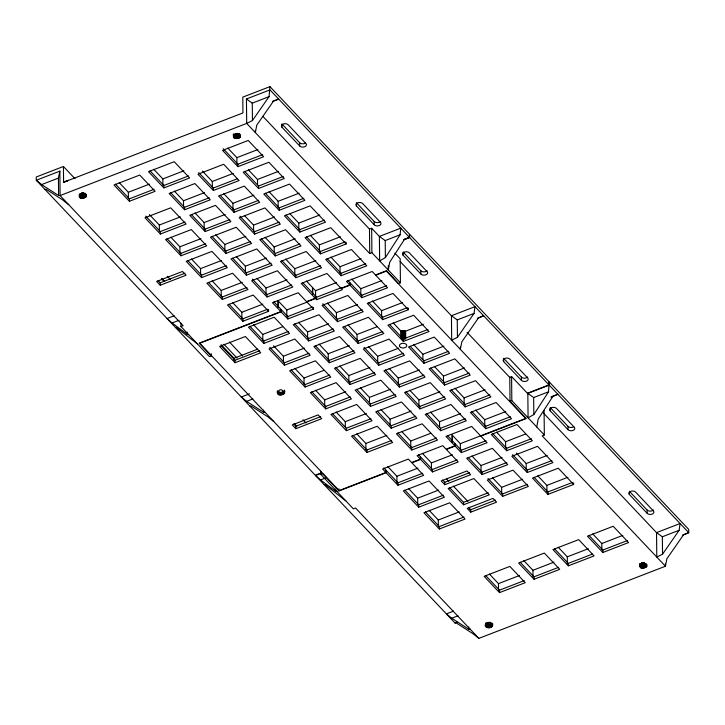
<?xml version="1.0" encoding="UTF-8"?>
<svg xmlns="http://www.w3.org/2000/svg" width="725" height="725" viewBox="0 0 725 725"><rect width="100%" height="100%" fill="white"/><g stroke="black" fill="none" stroke-linecap="round" stroke-linejoin="round"><path stroke-width="1.09" d="M385.383 257.611L385.211 240.573L379.383 236.422L379.637 260.855L385.383 257.611L400.109 234.809L400.762 228.157L379.383 236.422L371.653 228.257L369.478 229.091L262.885 116.381M682.606 535.059L688.75 532.685L549.206 385.129L527.827 393.394L528.081 417.827L533.836 414.573L548.553 391.781L549.169 381.867L688.714 529.422L688.75 532.685L683.476 534.86L666.873 558.776L665.45 566.225L478.853 638.381L473.017 633.732L456.052 622.802L455.046 623.047L315.502 475.491L321.61 473.135M180.924 323.187L180.96 326.522L183.135 325.679L60.093 195.578L59.84 171.145L36.286 180.253L41.624 184.585L58.598 195.505L60.093 195.578L246.699 123.422L252.445 120.549L269.057 96.642L269.954 86.619L242.784 97.132L242.947 112.928L63.592 182.283L63.428 166.487L36.25 176.991L36.286 180.253L175.722 327.691L176.438 327.555L197.354 343.858M457.439 337.315L457.257 319.897L451.43 315.756L451.693 340.188L457.439 337.315L474.05 313.408L474.984 306.648L451.43 315.756L400.1 261.471M662.541 554.19L662.351 536.772L656.533 532.621L656.787 557.054L662.541 554.19L679.144 530.283L680.086 523.513L656.533 532.621L543.46 413.06M536.754 426.989L538.168 419.159L552.894 396.358L557.878 394.291L551.77 396.657M58.598 195.505L58.417 178.096L59.84 171.145M492.565 625.512C492.139 622.077 485.297 622.204 485.243 625.748C486.747 629.363 494.242 627.886 492.547 623.355M86.302 196.448C80.502 185.962 74.72 204.16 86.302 196.448L86.275 194.282M646.809 566.288C641.036 555.803 635.218 574.01 646.809 566.288L646.791 564.132M284.581 393.095C278.808 382.61 272.972 400.816 284.581 393.095L284.553 390.657C283.239 392.905 279.632 392.977 277.802 391.328L277.829 393.775M240.374 137.206C237.592 126.322 226.626 143.115 240.374 137.206L240.356 135.049M63.709 182.283L68.503 180.308L63.383 182.283M347.755 280.385L349.749 282.487L349.776 284.934L340.995 288.323L326.948 273.47L301.219 283.421L315.275 298.274L306.575 301.645L298.165 292.755L272.446 302.706L280.838 311.578L199.167 343.161L211.283 355.975L209.471 356.673L180.96 326.522M349.776 284.934L346.459 281.427L372.188 271.476L375.496 274.983L386.498 270.724L398.614 283.538L400.427 282.841L371.907 252.681L369.732 253.523L246.699 123.422L246.437 98.99L269.99 89.882L409.435 237.329L404.441 239.395L389.724 262.187L388.31 270.026L388.265 265.64M41.624 184.585L58.417 178.096M246.437 98.99L252.264 103.14L269.057 96.642M272.518 101.418L278.663 99.044L273.388 101.228L256.777 125.135L255.363 132.584L255.336 130.364M119.244 182.646L128.343 192.27L149.359 184.141M153.745 169.306L162.853 178.93L183.869 170.801M115.52 184.186L129.367 198.822L154.062 189.279M150.021 170.837L163.868 185.482L188.563 175.93M227.768 148.036L236.876 157.66L257.892 149.531M129.394 201.269L155.114 191.318L139.735 175.051L114.006 185.002L129.394 201.269L129.367 198.822M163.895 187.929L189.624 177.978L174.236 161.711L148.507 171.662L163.895 187.929L163.868 185.482M223.282 148.761L237.891 164.212L262.595 154.661M237.918 166.659L263.646 156.709L248.258 140.442L222.539 150.383L237.918 166.659L237.891 164.212M202.438 171.073L212.298 181.495L233.314 173.375M198.704 172.595L213.322 188.056L236.984 178.903M174.399 191.137L183.498 200.762L204.513 192.642M213.34 190.494L239.069 180.552L223.681 164.276L197.961 174.227L213.34 190.494L213.322 188.056M170.674 192.678L184.522 207.314L209.217 197.771M248.403 169.849L257.502 179.474L278.518 171.345M184.549 209.761L210.268 199.81L194.889 183.543L169.161 193.493L184.549 209.761L184.522 207.314M244.678 171.39L258.526 186.026L283.221 176.483M149.468 214.609L159.328 225.031L180.344 216.911M258.553 188.473L284.282 178.522L268.893 162.255L243.165 172.206L258.553 188.473L258.526 186.026M223.826 193.693L232.924 203.317L253.94 195.188M145.734 216.132L160.352 231.583L185.047 222.04M160.37 234.03L186.098 224.079L170.71 207.812L144.991 217.763L160.37 234.03L160.352 231.583M220.101 195.224L233.948 209.869L258.644 200.317M195.016 212.951L204.124 222.575L225.14 214.446M233.976 212.307L259.704 202.366L244.316 186.098L218.587 196.04L233.976 212.307L233.948 209.869M191.3 214.482L205.139 229.127L229.843 219.575M269.038 191.672L278.137 201.296L299.153 193.167M205.166 231.565L230.894 221.623L215.506 205.356L189.787 215.298L205.166 231.565L205.139 229.127M265.314 193.203L279.161 207.848L303.857 198.297M170.801 237.166L179.9 246.79L200.916 238.661M279.188 210.286L304.908 200.345L289.529 184.078L263.8 194.019L279.188 210.286L279.161 207.848M244.452 215.497L253.551 225.122L274.567 216.993M167.076 238.706L180.924 253.342L205.619 243.799M180.951 255.789L206.679 245.838L191.291 229.571L165.563 239.522L180.951 255.789L180.924 253.342M239.957 216.222L254.575 231.674L279.27 222.122M215.715 234.828L224.813 244.452L245.829 236.323M254.602 234.121L280.321 224.17L264.942 207.903L239.214 217.853L254.602 234.121L254.575 231.674M211.99 236.368L225.837 251.004L250.533 241.461M289.656 213.476L298.763 223.101L319.77 214.972M225.865 253.451L251.584 243.5L236.205 227.233L210.477 237.184L225.865 253.451L225.837 251.004M158.032 280.53L160.18 282.795L184.993 273.198M285.931 215.008L299.778 229.653L324.474 220.101M191.445 258.988L200.544 268.612L221.56 260.493M160.207 285.233L186.053 275.246L182.483 271.467L156.627 281.463L160.207 285.233L160.18 282.795M299.806 232.091L325.534 222.149L310.146 205.882L284.417 215.823L299.806 232.091L299.778 229.653M265.069 237.302L274.168 246.926L295.184 238.797M187.721 260.529L201.568 275.174L226.263 265.622M201.586 277.612L227.315 267.661L211.927 251.394L186.207 261.344L201.586 277.612L201.568 275.174M261.344 238.842L275.192 253.478L299.887 243.926M236.268 256.568L245.376 266.193L266.383 258.064M275.219 255.925L300.947 245.974L285.559 229.707L259.831 239.658L275.219 255.925L275.192 253.478M232.544 258.1L246.391 272.745L271.087 263.193M310.273 235.272L319.372 244.896L340.388 236.767M246.418 275.183L272.147 265.241L256.759 248.974L231.03 258.916L246.418 275.183L246.391 272.745M306.548 236.803L320.396 251.448L345.091 241.896M212.099 280.838L221.198 290.453L242.213 282.333M346.142 243.944L330.754 227.677L305.035 237.619L320.414 253.886L346.142 243.944L346.124 242.313M285.686 259.106L294.785 268.721L315.801 260.601M208.374 282.369L222.222 297.014L246.917 287.462M174.181 315.774L167.049 318.529L172.106 322.969L187.186 334.243L188.69 334.696M222.249 299.452L247.968 289.511L232.589 273.234L206.861 283.185L222.249 299.452L222.222 297.014M172.106 322.969L179.057 320.287M385.211 240.573L400.109 234.809M281.962 260.638L295.809 275.282L320.504 265.731M256.886 278.364L265.984 287.988L287 279.859M295.836 277.72L321.565 267.779L306.177 251.502L280.448 261.453L295.836 277.72L295.809 275.282M404.342 239.295L409.435 237.329L409.398 234.075L269.954 86.619M403.508 239.939L409.652 237.564L548.988 384.893L527.483 393.213M252.391 279.089L267.008 294.54L291.704 284.988M330.917 257.103L340.016 266.728L361.032 258.598M267.036 296.987L292.755 287.037L277.376 270.769L251.648 280.711L267.036 296.987L267.008 294.54M327.192 258.635L341.04 273.28L365.735 263.728M232.725 302.642L241.824 312.267L262.84 304.138M341.067 275.718L366.787 265.776L351.407 249.509L325.679 259.45L341.067 275.718L341.04 273.28M267.543 309.267L242.839 318.819L229 304.174M312.747 293.951L312.683 287.653L315.556 290.689L336.572 282.56M268.594 311.315L253.206 295.048L227.487 304.989L242.866 321.266L268.594 311.315L268.576 309.684M452.355 441.498L452.291 435.199L460.312 443.673L525.688 418.434L386.353 271.105L375.722 275.219L387.567 287.743L361.838 297.694L349.994 285.161L341.212 288.559L342.327 289.737L316.608 299.688L315.484 298.501L315.466 296.063L316.58 297.241L341.276 287.689M313.535 307.4L313.553 309.022L287.825 318.973L281.055 311.813L199.756 343.251L339.092 490.589L385.89 472.492L385.863 470.045L383.897 467.96M315.484 298.501L306.784 301.872L313.553 309.022M278.318 307.264L278.255 300.966L286.783 309.974L307.799 301.845M281.055 311.813L281.037 309.376L287.798 316.526L312.502 306.983M351.725 279.107L360.796 288.695L381.812 280.566M349.994 285.161L349.967 282.723L361.82 295.247L386.516 285.704M253.632 324.764L262.767 334.424L282.732 326.703M327.319 303.05L336.418 312.674L357.434 304.545M249.944 326.332L263.791 340.977L288.487 331.425M263.809 343.423L289.538 333.473L274.159 317.206L248.43 327.147L263.809 343.423L263.791 340.977M221.134 344.656L234.03 358.286L257.756 349.115M322.824 303.775L337.442 319.227L362.138 309.675M298.473 322.326L307.581 331.95L328.597 323.83M221.152 345.635L235 360.28L259.695 350.728M337.469 321.673L363.189 311.723L347.81 295.456L322.081 305.397L337.469 321.673L337.442 319.227M235.027 362.727L260.755 352.776L245.367 336.509L219.639 346.45L235.027 362.727L235 360.28M294.749 323.867L308.596 338.512L333.301 328.96M372.505 301.038L381.604 310.663L402.62 302.533M308.623 340.949L334.352 331.008L318.964 314.732L293.235 324.682L308.623 340.949L308.596 338.512M368.78 302.57L382.628 317.215L407.323 307.663M273.542 345.816L283.403 356.238L304.418 348.109M408.383 309.711L392.995 293.444L367.267 303.385L382.655 319.653L408.383 309.711L408.365 308.08M347.946 324.863L357.044 334.488L377.009 326.767M269.809 347.338L284.417 362.79L309.122 353.247M284.445 365.237L310.173 355.286L294.785 339.019L269.057 348.97L284.445 365.237L284.417 362.79M344.221 326.395L358.068 341.04L382.764 331.488M319.1 344.139L328.208 353.764L349.223 345.635M358.096 343.487L383.824 333.536L368.436 317.269L342.708 327.211L358.096 343.487L358.068 341.04M315.384 345.68L329.222 360.316L353.927 350.773M393.195 322.915L400.834 330.99L405.619 331.162L423.337 324.311M329.25 362.763L354.978 352.812L339.59 336.545L313.871 346.496L329.25 362.763L329.222 360.316M249.472 393.847L241.28 397.01L246.618 401.351L263.592 412.271L265.087 412.335M389.407 324.383L403.254 339.028L427.949 329.476M294.903 368.409L304.011 378.033L323.975 370.312M246.618 401.351L252.916 398.913M457.257 319.897L474.05 313.408M403.281 341.466L429.01 331.524L413.622 315.248L387.893 325.199L403.281 341.466L403.254 339.028M280.756 392.769L284.898 391.174M368.563 346.659L377.662 356.283L398.678 348.154M291.178 369.94L305.026 384.585L329.73 375.033M477.512 318.184L483.657 315.81L478.382 317.994L461.78 341.901L460.357 349.35L460.339 347.13M305.053 387.032L330.781 377.082L315.393 360.814L289.674 370.756L305.053 387.032L305.026 384.585M364.068 347.384L378.686 362.835L403.381 353.283M339.726 365.953L348.834 375.577L369.841 367.448M378.713 365.282L404.432 355.332L389.053 339.064L363.325 349.006L378.713 365.282L378.686 362.835M336.001 367.484L349.849 382.129L374.544 372.577M413.558 344.447L422.856 354.28L443.872 346.151M349.876 384.567L375.604 374.626L360.216 358.358L334.488 368.3L349.876 384.567L349.849 382.129M410.033 346.188L423.88 360.833L448.576 351.281M315.574 390.258L324.673 399.883L345.689 391.754M423.907 363.279L449.627 353.329L434.248 337.062L408.519 347.003L423.907 363.279L423.88 360.833M389.171 368.454L398.279 378.078L419.295 369.949M311.85 391.799L325.697 406.435L350.392 396.892M325.724 408.882L351.444 398.931L336.065 382.664L310.336 392.615L325.724 408.882L325.697 406.435M385.446 369.995L399.294 384.631L423.998 375.079M360.361 387.766L369.46 397.391L390.476 389.262M293.688 423.962L295.836 426.228L320.649 416.63M399.321 387.077L425.049 377.127L409.661 360.86L383.933 370.81L399.321 387.077L399.294 384.631M295.854 428.674L321.71 418.678L318.139 414.899L292.284 424.895L295.854 428.674L295.836 426.228M356.637 389.307L370.484 403.952L395.179 394.4M434.366 366.451L443.473 376.076L464.489 367.947M370.511 406.39L396.24 396.439L380.852 380.172L355.123 390.123L370.511 406.39L370.484 403.952M430.641 367.983L444.488 382.628L469.184 373.076M336.173 412.045L345.281 421.669L366.297 413.549M444.516 385.075L470.244 375.124L454.856 358.857L429.127 368.798L444.516 385.075L444.488 382.628M409.788 390.249L418.887 399.874L439.903 391.745M332.458 413.585L346.296 428.23L371.001 418.678M346.323 430.668L372.052 420.727L356.664 404.45L330.944 414.401L346.323 430.668L346.296 428.23M406.063 391.781L419.911 406.426L444.606 396.874M380.987 409.58L390.086 419.204L411.102 411.075M419.929 408.873L445.657 398.922L430.269 382.655L404.55 392.597L419.929 408.873L419.911 406.426M527.836 393.72L511.578 376.538L509.766 377.236L510.019 401.342L526.278 418.524L480.82 436.106L487.082 442.721L461.308 452.618M377.263 411.111L391.11 425.756L415.806 416.204M455.001 388.265L464.1 397.889L485.116 389.76M391.138 428.203L416.857 418.252L401.478 401.985L375.749 411.927L391.138 428.203L391.11 425.756M451.276 389.805L465.124 404.441L489.819 394.898M356.782 433.831L365.88 443.455L386.896 435.326M465.151 406.888L490.879 396.938L475.491 380.67L449.763 390.621L465.151 406.888L465.124 404.441M430.442 412.09L439.54 421.714L460.556 413.585M353.057 435.362L366.895 450.007L391.6 440.456M366.923 452.454L392.651 442.504L377.263 426.237L351.543 436.187L366.923 452.454L366.895 450.007M321.42 472.89L315.284 475.265L175.948 327.927M320.849 471.187L320.885 474.476L322.688 473.778L338.947 490.961L386.108 472.727L397.962 485.252L423.681 475.301L411.836 462.777L420.609 459.387L432.462 471.912L458.191 461.961L446.337 449.437L455.092 446.047L461.354 452.672L461.327 450.225L455.064 443.609L455.092 446.047M510.019 401.342L511.832 400.644L544.339 435.009L542.164 435.852L665.45 566.225L665.432 564.005M426.717 413.622L440.564 428.267L465.26 418.715M401.623 431.402L410.731 441.027L430.695 433.305M440.592 430.713L466.311 420.763L450.932 404.496L425.203 414.446L440.592 430.713L440.564 428.267M315.502 475.491L320.55 479.941L325.516 478.02M527.827 393.394L533.654 397.545L548.553 391.781M397.907 432.943L411.746 447.579L436.45 438.036M475.627 410.069L484.726 419.693L505.742 411.573M411.773 450.026L437.501 440.075L422.113 423.808L396.394 433.758L411.773 450.026L411.746 447.579M550.9 397.128L552.894 396.358M471.903 411.61L485.75 426.255L510.445 416.703M485.768 428.692L511.497 418.751L496.118 402.484L470.389 412.425L485.768 428.692L485.75 426.255M418.379 454.602L420.364 456.705L420.391 459.152L411.619 462.541L408.329 459.07L382.601 469.012L385.89 472.492M447.425 435.526L454.847 443.383L454.874 445.821L446.12 449.201L442.803 445.694L417.074 455.644L420.391 459.152M461.327 450.225L486.031 440.682M387.839 466.664L396.91 476.252L417.926 468.132M422.349 453.324L431.411 462.913L452.427 454.783M386.108 472.727L386.09 470.28L397.934 482.805L422.63 473.262M420.609 459.387L420.591 456.94L432.435 469.465L457.131 459.922M496.589 432.182L505.606 441.724L525.571 434.003M492.782 433.632L506.63 448.277L531.325 438.725M506.657 450.723L532.386 440.773L516.998 424.506L491.269 434.447L506.657 450.723L506.63 448.277M471.903 455.934L481.001 465.55L502.017 457.43M442.622 479.995L444.76 482.261L469.564 472.673M444.788 484.708L470.625 474.721L467.054 470.942L441.217 480.929L444.788 484.708L444.76 482.261M468.178 457.466L482.025 472.111L506.721 462.559M408.556 488.568L417.663 498.193L438.679 490.064M482.043 474.549L507.772 464.607L492.384 448.331L466.664 458.282L482.043 474.549L482.025 472.111M404.831 490.109L418.678 504.745L443.374 495.202M516.327 453.116L526.187 463.538L547.212 455.409M418.706 507.192L444.434 497.241L429.046 480.974L403.317 490.925L418.706 507.192L418.678 504.745M512.593 454.638L527.202 470.09L551.906 460.547M527.229 472.537L552.957 462.586L537.569 446.319L511.85 456.27L527.229 472.537L527.202 470.09M492.52 477.739L501.618 487.363L522.634 479.234M449.663 487.689L463.511 502.334L488.215 492.782M463.538 504.772L489.266 494.831L473.878 478.554L448.15 488.505L463.538 504.772L463.511 502.334M488.025 478.455L502.642 493.915L527.338 484.363M429.182 510.382L438.281 520.006L459.297 511.886M502.67 496.353L528.398 486.412L513.01 470.144L487.282 480.086L502.67 496.353L502.642 493.915M468.577 507.446L470.715 509.711L495.519 500.123M470.743 512.158L496.58 502.162L493.009 498.383L467.172 508.379L470.743 512.158L470.715 509.711M425.457 511.923L439.305 526.567L464 517.016M537.769 475.781L546.868 485.406L567.883 477.277M439.323 529.005L465.051 519.064L449.663 502.787L423.944 512.738L439.323 529.005L439.305 526.567M534.044 477.313L547.892 491.958L572.587 482.406M573.647 484.454L558.259 468.187L532.531 478.128L547.919 494.405L573.647 484.454L573.629 482.823M558.205 547.212L567.303 556.836L588.319 548.716M592.706 533.881L601.804 543.496L622.82 535.376M489.366 574.001L498.474 583.625L519.49 575.496M523.858 560.661L532.957 570.285L553.972 562.156M554.48 548.752L568.327 563.397L592.289 554.127M588.981 535.412L602.828 550.058L627.524 540.506M485.641 575.532L499.489 590.177L524.193 580.625M520.133 562.201L533.981 576.837L558.676 567.294M568.355 565.835L594.083 555.894L578.695 539.618L552.967 549.568L568.355 565.835L568.327 563.397M602.856 552.495L628.575 542.554L613.196 526.278L587.467 536.228L602.856 552.495L602.828 550.058M499.516 592.615L525.244 582.673L509.856 566.406L484.128 576.348L499.516 592.615L499.489 590.177M534.008 579.284L559.727 569.333L544.348 553.066L518.62 563.017L534.008 579.284L533.981 576.837M453.542 611.112L446.373 613.885L451.72 618.217L468.685 629.146L470.181 629.209M451.72 618.217L458.01 615.788M662.351 536.772L679.144 530.283M455.046 623.047L457.094 622.258M44.95 189.415L45.956 189.171L62.93 200.091L68.757 204.74M249.944 406.181L250.95 405.928L267.924 416.857L273.751 421.506M324.166 484.662L324.882 484.527L345.798 500.83M320.55 479.941L335.63 491.215L337.134 491.659M420.881 274.041L420.853 270.788L403.091 252.001L403.118 255.263L420.881 274.041A3.634 2.311 -0.6 0 0 425.865 274.811A3.634 2.311 -0.6 0 0 427.116 271.639L409.353 252.853A3.634 2.311 -0.6 0 0 404.369 252.083A3.634 2.311 -0.6 0 0 403.118 255.263M521.429 380.362L521.402 377.109L503.639 358.322L503.667 361.585L521.429 380.362A3.634 2.311 -0.6 0 0 526.413 381.132A3.634 2.311 -0.6 0 0 527.664 377.952L509.902 359.174A3.634 2.311 -0.6 0 0 504.917 358.404A3.634 2.311 -0.6 0 0 503.667 361.585M573.72 426.771A3.634 2.311 -0.6 0 1 568.001 426.382L550.239 407.595L550.266 410.858L568.028 429.644A3.634 2.311 -0.6 0 0 573.013 430.405A3.634 2.311 -0.6 0 0 574.263 427.233L556.501 408.447A3.634 2.311 -0.6 0 0 551.517 407.686A3.634 2.311 -0.6 0 0 550.266 410.858M629.373 491.278L647.135 510.065L647.162 513.318A3.634 2.311 -0.6 0 0 652.147 514.088A3.634 2.311 -0.6 0 0 653.397 510.917L635.635 492.13A3.634 2.311 -0.6 0 0 630.65 491.36A3.634 2.311 -0.6 0 0 629.4 494.541L647.162 513.318M305.397 143.106A3.634 2.311 -0.6 0 1 299.679 142.716L281.916 123.939L281.943 127.201L299.706 145.979A3.634 2.311 -0.6 0 0 304.681 146.749A3.634 2.311 -0.6 0 0 305.932 143.568L288.169 124.791A3.634 2.311 -0.6 0 0 283.194 124.02A3.634 2.311 -0.6 0 0 281.943 127.201M374.236 224.795L374.209 221.533L356.446 202.755L356.473 206.009L374.236 224.795A3.634 2.311 -0.6 0 0 379.22 225.566A3.634 2.311 -0.6 0 0 380.471 222.385L362.708 203.598A3.634 2.311 -0.6 0 0 357.733 202.837A3.634 2.311 -0.6 0 0 356.473 206.009M394.871 253.125L400.173 258.734L400.427 282.841M467.099 332.322L509.883 377.553M480.603 435.87L471.694 426.454L445.966 436.405L454.874 445.821M306.412 281.019L312.448 287.399L312.52 293.915M302.669 282.542L315.248 295.836L315.275 298.274M446.491 478.862L448.793 481.3M453.388 486.158L467.933 501.564M273.941 301.872L280.811 309.14L280.838 311.578M63.428 166.487L75.047 178.767M167.23 276.243L170.33 279.524M229.408 341.992L242.567 355.912M302.941 419.757L306.041 423.028M161.639 278.373L164.747 281.663M223.953 344.266L237.084 358.15M161.865 279.034L164.203 281.499M294.459 423.726L296.77 426.173M478.853 638.381L355.558 508.007L353.383 508.85L320.885 474.476M646.555 564.548L646.582 566.714M646.174 563.86L646.211 567.104M645.694 564.213L645.73 567.457M645.087 563.416L645.132 567.738M644.398 562.546L644.452 567.947M643.691 562.654L643.746 568.056M642.975 562.682L643.039 568.083M642.278 562.618L642.332 568.019M641.607 562.473L641.67 567.874M641.009 563.325L641.054 567.648M640.483 564.095L640.51 567.34M640.03 563.724L640.066 566.959M639.731 564.367L639.749 566.533M639.559 563.923L639.577 566.089M601.804 543.496L601.868 549.795M567.303 556.836L567.385 564.186M548.988 384.893L548.952 381.64L409.616 234.302L409.652 237.564M547.892 491.958L547.919 494.405M546.868 485.406L546.94 491.704M544.085 410.577L544.339 435.009M533.654 397.545L533.836 414.573M532.957 570.285L533.02 576.583M526.187 463.538L526.25 469.836M511.578 376.538L511.832 400.644M505.606 441.724L505.678 448.023M501.618 487.363L501.691 493.662M498.474 583.625L498.546 590.966M492.447 623.79L492.474 625.956M492.212 624.216L492.239 626.382M491.84 623.527L491.876 626.772M491.342 622.793L491.387 627.116M490.743 623.083L490.789 627.406M490.055 622.204L490.109 627.614M489.348 622.322L489.402 627.723M488.641 622.34L488.695 627.75M487.943 622.277L487.998 627.687M487.282 623.219L487.327 627.542M484.726 419.693L484.789 425.992M486.665 622.983L486.711 627.315M486.131 622.684L486.176 627.007M485.696 623.382L485.723 626.627M485.388 624.035L485.406 626.201M481.001 465.55L481.065 471.848M469.51 507.382L469.537 509.476M468.667 626.971L468.685 629.146M464.1 397.889L464.172 404.188M460.312 443.673L460.375 449.971M452.074 434.964L452.146 442.313M443.473 376.076L443.537 382.374M439.54 421.714L439.595 426.962M438.281 520.006L438.344 526.305M432.435 469.465L432.462 471.912M431.411 462.913L431.484 469.211M422.856 354.28L422.911 359.528M418.887 399.874L418.95 406.172M417.663 498.193L417.727 504.491M410.731 441.027L410.794 447.325M405.619 331.162L405.701 338.512M405.021 330.935L405.112 339.336M404.151 330.736L404.242 339.128M403.227 330.645L403.327 340.097M402.284 330.682L402.375 339.073M401.351 330.827L401.423 338.176M400.834 330.99L400.898 337.288M398.279 378.078L398.342 384.377M397.934 482.805L397.962 485.252M396.91 476.252L396.992 483.602M390.086 419.204L390.15 425.502M382.628 317.215L382.655 319.653M381.604 310.663L381.676 316.961M377.662 356.283L377.725 362.582M371.653 228.257L371.907 252.681M369.478 229.091L369.732 253.523M369.46 397.391L369.532 403.689M365.88 443.455L365.944 449.754M361.82 295.247L361.838 297.694M360.796 288.695L360.86 294.993M357.044 334.488L357.117 340.786M348.834 375.577L348.897 381.876M345.281 421.669L345.336 426.916M340.016 266.728L340.079 273.026M338.919 488.768L338.947 490.961M336.418 312.674L336.482 318.973M335.612 489.085L335.63 491.215M328.208 353.764L328.271 360.062M324.673 399.883L324.746 406.181M320.396 251.448L320.414 253.886M319.372 244.896L319.435 251.185M316.58 297.241L316.608 299.688M315.556 290.689L315.629 296.987M307.581 331.95L307.645 338.249M304.011 378.033L304.074 384.332M298.763 223.101L298.827 229.399M294.785 268.721L294.858 275.02M287.798 316.526L287.825 318.973M286.783 309.974L286.846 316.272M284.454 390.123L284.472 391.754M284.318 391.083L284.336 393.521M283.946 391.473L283.973 393.92M283.403 356.238L283.466 362.536M283.466 391.817L283.493 394.264M282.868 392.107L282.895 394.554M282.188 392.316L282.215 394.753M281.481 392.424L281.508 394.871M280.774 392.452L280.802 394.889M278.137 201.296L278.201 207.595M280.077 392.388L280.095 394.826M279.406 392.234L279.424 394.681M278.028 300.721L278.101 307.019M278.79 392.007L278.817 394.454M278.255 391.708L278.273 394.146M277.485 390.902L277.512 393.34M277.322 391.264L277.34 392.896M274.168 246.926L274.231 252.173M268.277 309.638L268.295 311.261M265.984 287.988L266.048 294.287M262.767 334.424L262.831 340.723M263.565 410.096L263.592 412.271M257.502 179.474L257.556 184.721M252.264 103.14L252.445 120.549M253.551 225.122L253.614 231.42M245.376 266.193L245.44 272.491M242.929 318.619L242.866 321.266M239.975 134.361L240.011 137.605M241.824 312.267L241.887 318.565M239.486 133.627L239.531 137.949M238.878 133.917L238.924 138.239M238.208 134.116L238.253 138.439M237.501 134.234L237.546 138.557M236.785 134.252L236.83 138.584M236.876 157.66L236.939 163.959M236.087 134.188L236.132 138.511M235.417 134.043L235.462 138.366M234.809 133.817L234.855 138.14M234.284 134.596L234.311 137.841M233.831 134.216L233.867 137.46M233.532 134.868L233.55 137.034M233.323 133.971L233.377 136.581M232.924 203.317L232.997 209.616M234.03 358.286L234.048 360.243M224.813 244.452L224.877 250.75M221.198 290.453L221.261 296.752M212.298 181.495L212.362 187.793M211.265 353.782L211.283 355.975M204.124 222.575L204.196 229.916M200.544 268.612L200.608 274.911M187.168 332.113L187.186 334.243M183.498 200.762L183.561 207.06M179.9 246.79L179.972 253.088M162.853 178.93L162.917 185.228M159.328 225.031L159.391 231.329M128.343 192.27L128.407 198.568M86.048 194.708L86.067 196.874M85.668 194.019L85.704 197.263M85.178 193.285L85.224 197.608M84.58 193.575L84.626 197.898M83.892 192.696L83.946 198.106M83.185 192.814L83.239 198.215M82.469 192.832L82.523 198.242M81.771 192.768L81.825 198.179M81.118 193.702L81.164 198.025M80.502 193.475L80.547 197.798M79.977 194.255L80.004 197.499M79.523 193.874L79.56 197.118M79.224 194.527L79.242 196.692M629.382 492.366L629.4 494.541M568.001 426.382L568.028 429.644M299.679 142.716L299.706 145.979M653.424 509.956A3.634 2.311 -0.6 0 1 647.135 510.065M527.691 377A3.634 2.311 -0.6 0 1 521.402 377.109M427.143 270.679A3.634 2.311 -0.6 0 1 420.853 270.788M380.498 221.433A3.634 2.311 -0.6 0 1 374.209 221.533M400.517 347.347A3.698 2.347 -0.6 0 0 406.671 346.197A3.698 2.347 -0.6 0 0 402.076 343.396A3.698 2.347 -0.6 0 0 400.517 347.347"/></g></svg>
